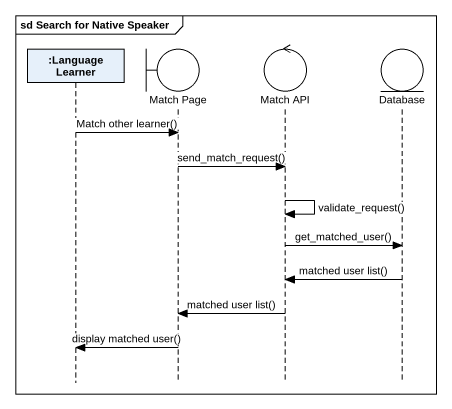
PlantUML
@startuml
mainframe sd Search for Native Speaker
hide footbox
participant ":Language Learner" as Language_Learner
boundary "Match Page" as Match_Page
control "Match API" as Match_API
entity "Database" as Database_

Language_Learner -> Match_Page : Match other learner()
Match_Page -> Match_API : send_match_request()
Match_API -> Match_API : validate_request()
Match_API -> Database_ : get_matched_user()
Database_ -> Match_API : matched user list()
Match_API -> Match_Page : matched user list()
Match_Page -> Language_Learner : display matched user()
@enduml
